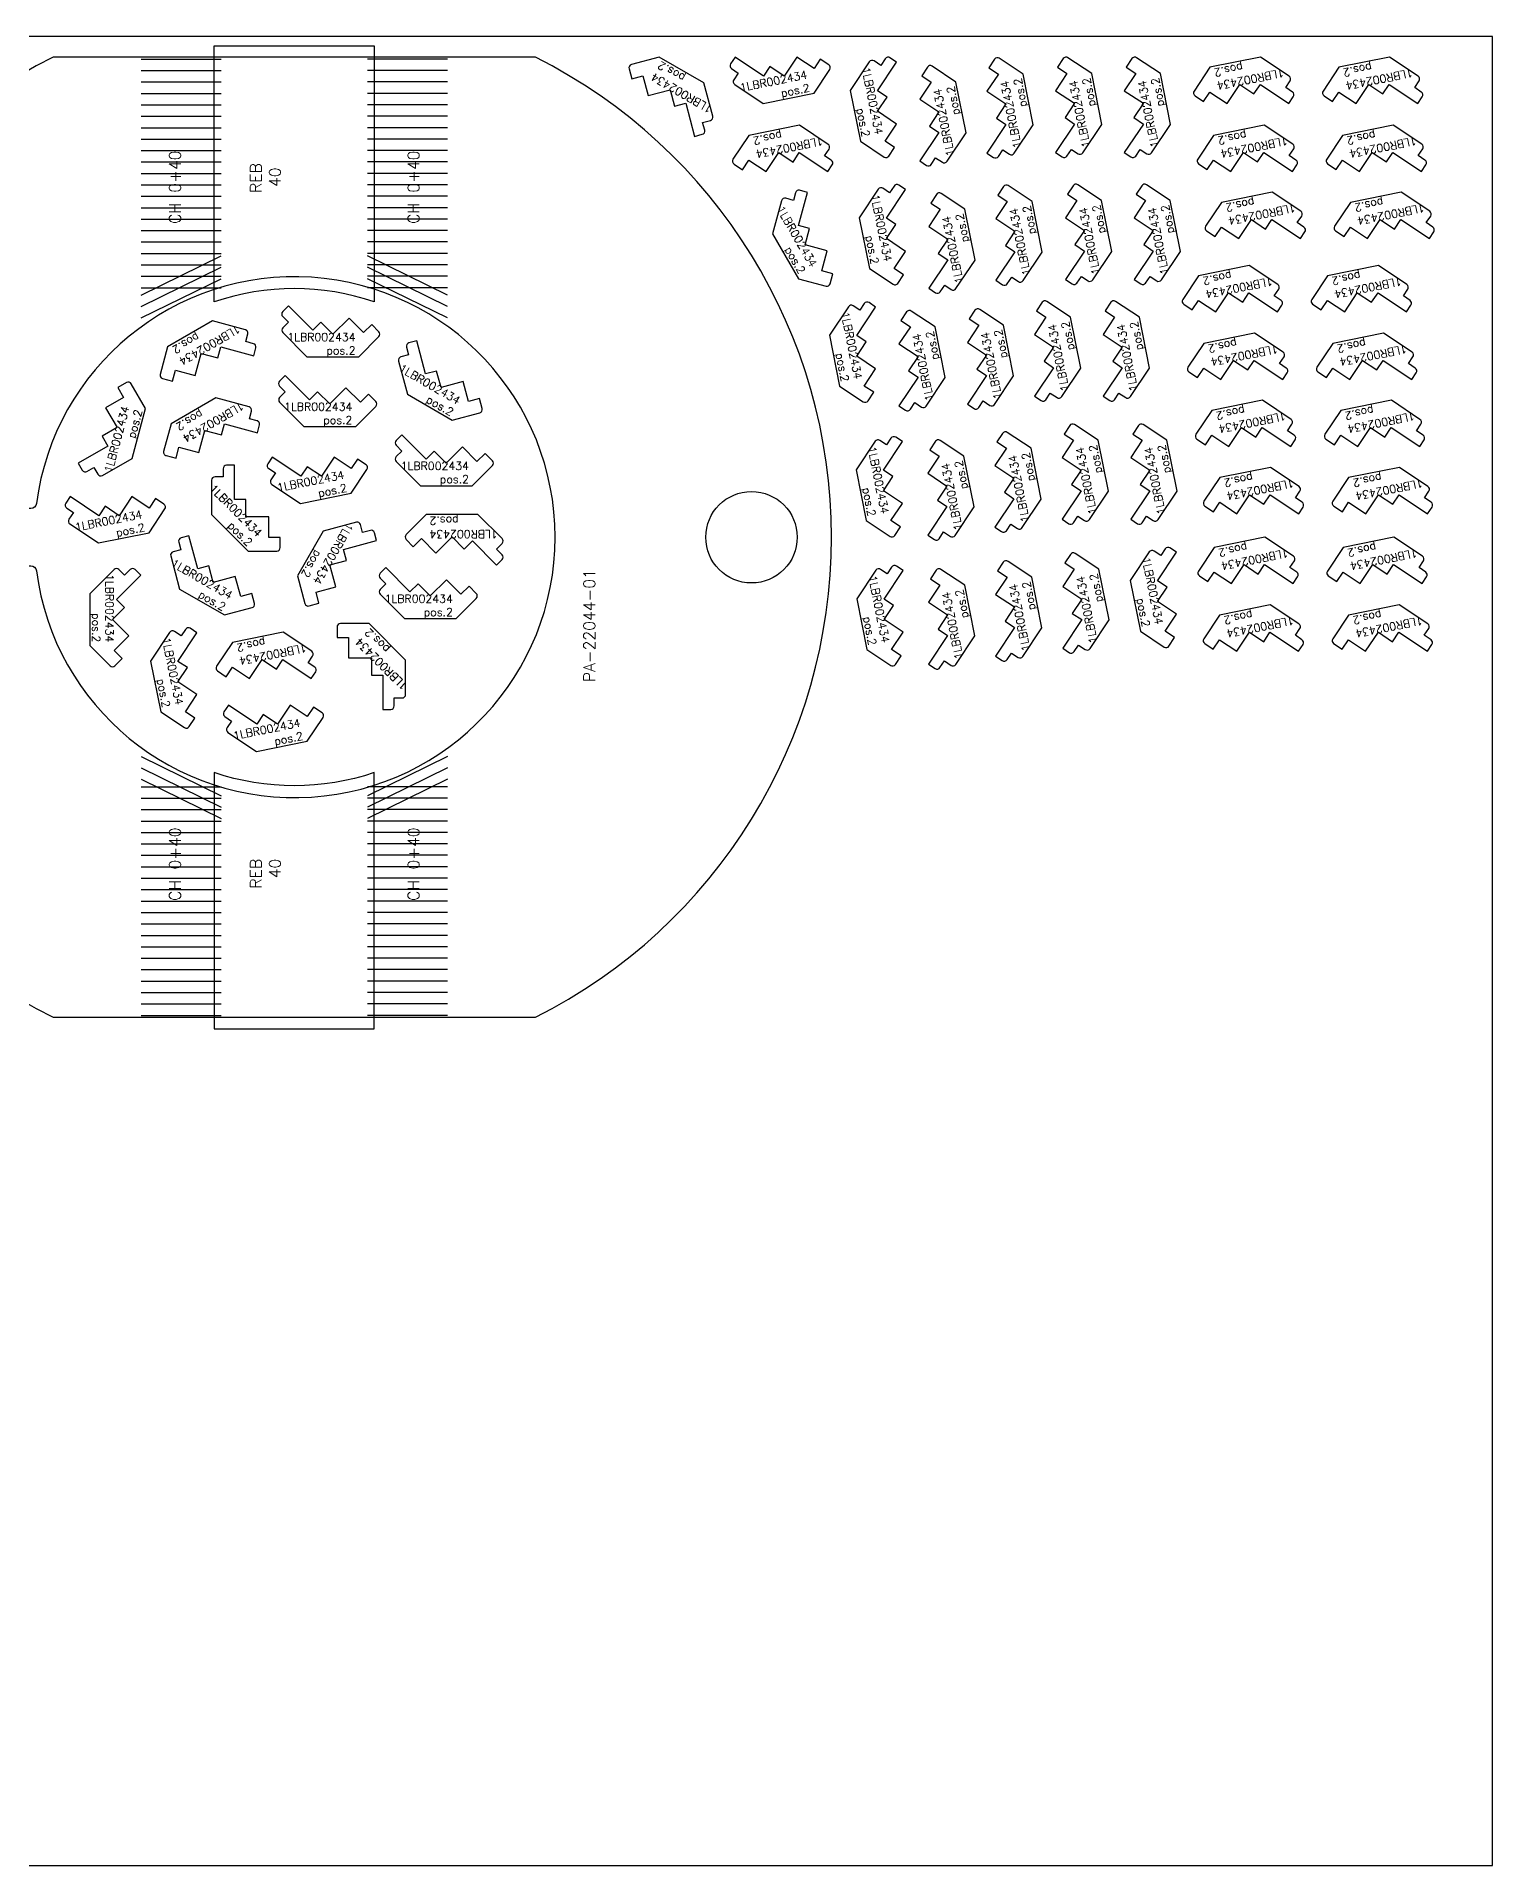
# Model space of a CAD drawing. Header units: millimetres. Extents: x 2625 to 5125, y -105 to 1600.
# Drawn here: x 3851 to 5125, y 0 to 1600 of the extents above; entities that cross this region are included whole.
import ezdxf

# ---------------------------------------------------------------- set-up
doc = ezdxf.new("R2010")
doc.units = ezdxf.units.MM
for name, color, linetype in [('1LBR002434', 7, 'Continuous'), ('Chanfro', 7, 'Continuous'), ('PA-22044-01', 7, 'Continuous'), ('Rebaixo', 7, 'Continuous'), ('sheet', 24, 'Continuous'), ('Texto', 7, 'Continuous')]:
    doc.layers.add(name, color=color, linetype=linetype)
doc.styles.get("Standard").update_dxf_attribs({"font": 'txt.shx'})

msp = doc.modelspace()

# ---------------------------------------------------------------- linework, layer by layer
at = {"layer": '1LBR002434', "color": 4}
for points in [[(4381.7, 1565.7), (4386.3, 1548.4), (4405.7, 1553.5), (4409.5, 1539), (4419.2, 1541.6), (4427, 1512.6), (4433.7, 1514.5, 0.414214), (4435.9, 1518.1), (4434, 1524.9), (4440.8, 1526.7, 0.414214), (4442.9, 1530.4), (4435.2, 1559.4), (4396, 1582), (4371.8, 1575.5, 0.414214), (4369.7, 1571.8), (4372, 1563.1)], [(4531.5, 1572), (4516.5, 1582), (4505.4, 1565.4), (4492.9, 1573.7), (4487.4, 1565.4), (4462.4, 1582), (4458.5, 1576.2, 0.414214), (4459.4, 1572), (4465.2, 1568.1), (4461.3, 1562.3, 0.414214), (4462.1, 1558.1), (4487.1, 1541.5), (4531.5, 1550.4), (4545.3, 1571.2, 0.414214), (4544.5, 1575.3), (4537, 1580.3)], [(4593.7, 1508.5), (4603.7, 1523.5), (4587, 1534.6), (4595.4, 1547.1), (4587, 1552.6), (4603.7, 1577.6), (4597.9, 1581.4, 0.414214), (4593.7, 1580.6), (4589.8, 1574.8), (4584, 1578.7, 0.414214), (4579.8, 1577.8), (4563.2, 1552.9), (4572.1, 1508.5), (4592.9, 1494.6, 0.414214), (4597, 1495.5), (4602, 1503)], [(4634.1, 1560.2), (4624.1, 1545.3), (4640.7, 1534.2), (4632.4, 1521.7), (4640.7, 1516.2), (4624.1, 1491.2), (4629.9, 1487.3, 0.414214), (4634.1, 1488.1), (4637.9, 1494), (4643.8, 1490.1, 0.414214), (4647.9, 1490.9), (4664.6, 1515.9), (4655.7, 1560.2), (4634.9, 1574.1, 0.414214), (4630.7, 1573.3), (4625.7, 1565.8)], [(4692.8, 1567.2), (4682.8, 1552.2), (4699.4, 1541.1), (4691.1, 1528.6), (4699.4, 1523.1), (4682.8, 1498.1), (4688.6, 1494.3, 0.414214), (4692.8, 1495.1), (4696.7, 1500.9), (4702.5, 1497, 0.414214), (4706.6, 1497.9), (4723.3, 1522.8), (4714.4, 1567.2), (4693.6, 1581.1, 0.414214), (4689.5, 1580.2), (4684.5, 1572.7)], [(4752.8, 1567.6), (4742.8, 1552.6), (4759.5, 1541.6), (4751.1, 1529.1), (4759.5, 1523.5), (4742.8, 1498.6), (4748.6, 1494.7, 0.414214), (4752.8, 1495.5), (4756.7, 1501.3), (4762.5, 1497.5, 0.414214), (4766.7, 1498.3), (4783.3, 1523.2), (4774.4, 1567.6), (4753.6, 1581.5, 0.414214), (4749.5, 1580.7), (4744.5, 1573.2)], [(4812.9, 1567.6), (4802.9, 1552.6), (4819.6, 1541.6), (4811.2, 1529.1), (4819.6, 1523.5), (4802.9, 1498.6), (4808.8, 1494.7, 0.414214), (4812.9, 1495.5), (4816.8, 1501.3), (4822.6, 1497.5, 0.414214), (4826.8, 1498.3), (4843.4, 1523.2), (4834.5, 1567.6), (4813.7, 1581.5, 0.414214), (4809.6, 1580.7), (4804.6, 1573.2)], [(4877.9, 1551.5), (4892.9, 1541.5), (4903.9, 1558.1), (4916.4, 1549.8), (4922, 1558.1), (4946.9, 1541.5), (4950.8, 1547.3, 0.414214), (4950, 1551.5), (4944.2, 1555.4), (4948, 1561.2, 0.414214), (4947.2, 1565.4), (4922.2, 1582), (4877.9, 1573.1), (4864, 1552.3, 0.414214), (4864.8, 1548.2), (4872.3, 1543.2)], [(4990.7, 1551.5), (5005.7, 1541.5), (5016.8, 1558.1), (5029.2, 1549.8), (5034.8, 1558.1), (5059.8, 1541.5), (5063.6, 1547.3, 0.414214), (5062.8, 1551.5), (5057, 1555.4), (5060.9, 1561.2, 0.414214), (5060, 1565.4), (5035.1, 1582), (4990.7, 1573.1), (4976.8, 1552.3, 0.414214), (4977.7, 1548.2), (4985.2, 1543.2)], [(4474.5, 1491.9), (4489.5, 1481.9), (4500.6, 1498.5), (4513.1, 1490.2), (4518.6, 1498.5), (4543.6, 1481.9), (4547.5, 1487.7, 0.414214), (4546.6, 1491.9), (4540.8, 1495.7), (4544.7, 1501.6, 0.414214), (4543.9, 1505.7), (4518.9, 1522.4), (4474.5, 1513.5), (4460.6, 1492.7, 0.414214), (4461.5, 1488.5), (4469, 1483.5)], [(4881, 1492), (4896, 1482), (4907.1, 1498.7), (4919.6, 1490.4), (4925.1, 1498.7), (4950.1, 1482), (4954, 1487.9, 0.414214), (4953.1, 1492), (4947.3, 1495.9), (4951.2, 1501.7, 0.414214), (4950.4, 1505.9), (4925.4, 1522.5), (4881, 1513.6), (4867.2, 1492.8, 0.414214), (4868, 1488.7), (4875.5, 1483.7)], [(4993.9, 1492), (5008.8, 1482), (5019.9, 1498.7), (5032.4, 1490.4), (5038, 1498.7), (5062.9, 1482), (5066.8, 1487.9, 0.414214), (5066, 1492), (5060.1, 1495.9), (5064, 1501.7, 0.414214), (5063.2, 1505.9), (5038.2, 1522.5), (4993.9, 1513.6), (4980, 1492.8, 0.414214), (4980.8, 1488.7), (4988.3, 1483.7)], [(4538.4, 1395.1), (4543, 1412.5), (4523.7, 1417.7), (4527.6, 1432.2), (4517.9, 1434.8), (4525.7, 1463.7), (4518.9, 1465.5, 0.414214), (4515.3, 1463.4), (4513.5, 1456.7), (4506.7, 1458.5, 0.414214), (4503, 1456.4), (4495.3, 1427.4), (4517.9, 1388.2), (4542, 1381.7, 0.414214), (4545.7, 1383.8), (4548, 1392.5)], [(4601.5, 1397.1), (4611.5, 1412.1), (4594.9, 1423.2), (4603.2, 1435.7), (4594.9, 1441.2), (4611.5, 1466.2), (4605.7, 1470.1, 0.414214), (4601.5, 1469.2), (4597.6, 1463.4), (4591.8, 1467.3, 0.414214), (4587.6, 1466.5), (4571, 1441.5), (4579.9, 1397.1), (4600.7, 1383.3, 0.414214), (4604.8, 1384.1), (4609.8, 1391.6)], [(4641.9, 1448.9), (4631.9, 1433.9), (4648.5, 1422.8), (4640.2, 1410.3), (4648.5, 1404.8), (4631.9, 1379.8), (4637.7, 1375.9, 0.414214), (4641.9, 1376.8), (4645.8, 1382.6), (4651.6, 1378.7, 0.414214), (4655.7, 1379.5), (4672.4, 1404.5), (4663.5, 1448.9), (4642.7, 1462.8, 0.414214), (4638.5, 1461.9), (4633.6, 1454.4)], [(4700.6, 1455.8), (4690.6, 1440.9), (4707.2, 1429.8), (4698.9, 1417.3), (4707.2, 1411.7), (4690.6, 1386.8), (4696.4, 1382.9, 0.414214), (4700.6, 1383.7), (4704.5, 1389.6), (4710.3, 1385.7, 0.414214), (4714.5, 1386.5), (4731.1, 1411.5), (4722.2, 1455.8), (4701.4, 1469.7, 0.414214), (4697.3, 1468.9), (4692.3, 1461.4)], [(4761.5, 1456.5), (4751.5, 1441.5), (4768.2, 1430.4), (4759.8, 1418), (4768.2, 1412.4), (4751.5, 1387.4), (4757.3, 1383.6, 0.414214), (4761.5, 1384.4), (4765.4, 1390.2), (4771.2, 1386.3, 0.414214), (4775.4, 1387.2), (4792, 1412.1), (4783.1, 1456.5), (4762.3, 1470.4, 0.414214), (4758.2, 1469.5), (4753.2, 1462.1)], [(4821.6, 1456.5), (4811.6, 1441.5), (4828.3, 1430.4), (4819.9, 1418), (4828.3, 1412.4), (4811.6, 1387.4), (4817.4, 1383.6, 0.414214), (4821.6, 1384.4), (4825.5, 1390.2), (4831.3, 1386.3, 0.414214), (4835.5, 1387.2), (4852.1, 1412.1), (4843.2, 1456.5), (4822.4, 1470.4, 0.414214), (4818.3, 1469.5), (4813.3, 1462.1)], [(4888, 1433.3), (4903, 1423.3), (4914.1, 1440), (4926.5, 1431.6), (4932.1, 1440), (4957, 1423.3), (4960.9, 1429.1, 0.414214), (4960.1, 1433.3), (4954.3, 1437.2), (4958.2, 1443, 0.414214), (4957.3, 1447.2), (4932.4, 1463.8), (4888, 1454.9), (4874.1, 1434.1, 0.414214), (4874.9, 1430), (4882.4, 1425)], [(5000.8, 1433.3), (5015.8, 1423.3), (5026.9, 1440), (5039.4, 1431.6), (5044.9, 1440), (5069.9, 1423.3), (5073.7, 1429.1, 0.414214), (5072.9, 1433.3), (5067.1, 1437.2), (5071, 1443, 0.414214), (5070.1, 1447.2), (5045.2, 1463.8), (5000.8, 1454.9), (4986.9, 1434.1, 0.414214), (4987.8, 1430), (4995.3, 1425)], [(4868, 1369.2), (4882.9, 1359.2), (4894, 1375.8), (4906.5, 1367.5), (4912, 1375.8), (4937, 1359.2), (4940.9, 1365, 0.414214), (4940.1, 1369.2), (4934.2, 1373.1), (4938.1, 1378.9, 0.414214), (4937.3, 1383), (4912.3, 1399.7), (4868, 1390.8), (4854.1, 1370, 0.414214), (4854.9, 1365.9), (4862.4, 1360.9)], [(4980.8, 1369.2), (4995.8, 1359.2), (5006.8, 1375.8), (5019.3, 1367.5), (5024.9, 1375.8), (5049.8, 1359.2), (5053.7, 1365, 0.414214), (5052.9, 1369.2), (5047.1, 1373.1), (5050.9, 1378.9, 0.414214), (5050.1, 1383), (5025.2, 1399.7), (4980.8, 1390.8), (4966.9, 1370, 0.414214), (4967.7, 1365.9), (4975.2, 1360.9)], [(4137.4, 1341), (4124.7, 1353.7), (4110.5, 1339.6), (4099.9, 1350.2), (4092.9, 1343.1), (4071.6, 1364.3), (4066.7, 1359.4, 0.414214), (4066.7, 1355.1), (4071.6, 1350.2), (4066.7, 1345.2, 0.414214), (4066.7, 1341), (4087.9, 1319.8), (4133.2, 1319.8), (4150.8, 1337.5, 0.414214), (4150.8, 1341.7), (4144.5, 1348.1)], [(4575.4, 1294.3), (4585.4, 1309.3), (4568.8, 1320.4), (4577.1, 1332.9), (4568.8, 1338.4), (4585.4, 1363.4), (4579.6, 1367.3, 0.414214), (4575.4, 1366.4), (4571.6, 1360.6), (4565.7, 1364.5, 0.414214), (4561.6, 1363.7), (4544.9, 1338.7), (4553.8, 1294.3), (4574.6, 1280.5, 0.414214), (4578.8, 1281.3), (4583.8, 1288.8)], [(4615.8, 1346.1), (4605.8, 1331.1), (4622.5, 1320), (4614.1, 1307.5), (4622.5, 1302), (4605.8, 1277), (4611.6, 1273.1, 0.414214), (4615.8, 1274), (4619.7, 1279.8), (4625.5, 1275.9, 0.414214), (4629.7, 1276.7), (4646.3, 1301.7), (4637.4, 1346.1), (4616.6, 1359.9, 0.414214), (4612.5, 1359.1), (4607.5, 1351.6)], [(4675.6, 1347.5), (4665.7, 1332.5), (4682.3, 1321.4), (4674, 1308.9), (4682.3, 1303.4), (4665.7, 1278.4), (4671.5, 1274.5, 0.414214), (4675.6, 1275.4), (4679.5, 1281.2), (4685.3, 1277.3, 0.414214), (4689.5, 1278.1), (4706.1, 1303.1), (4697.3, 1347.5), (4676.5, 1361.3, 0.414214), (4672.3, 1360.5), (4667.3, 1353)], [(4734.4, 1354.4), (4724.4, 1339.4), (4741, 1328.3), (4732.7, 1315.9), (4741, 1310.3), (4724.4, 1285.4), (4730.2, 1281.5, 0.414214), (4734.4, 1282.3), (4738.2, 1288.1), (4744.1, 1284.2, 0.414214), (4748.2, 1285.1), (4764.9, 1310), (4756, 1354.4), (4735.2, 1368.3, 0.414214), (4731, 1367.5), (4726, 1360)], [(4794.5, 1354.4), (4784.5, 1339.4), (4801.1, 1328.3), (4792.8, 1315.9), (4801.1, 1310.3), (4784.5, 1285.4), (4790.3, 1281.5, 0.414214), (4794.5, 1282.3), (4798.3, 1288.1), (4804.2, 1284.2, 0.414214), (4808.3, 1285.1), (4825, 1310), (4816.1, 1354.4), (4795.3, 1368.3, 0.414214), (4791.1, 1367.5), (4786.1, 1360)], [(3972.8, 1308.2), (3990.2, 1303.5), (3995.4, 1322.8), (4009.8, 1318.9), (4012.4, 1328.6), (4041.4, 1320.8), (4043.2, 1327.6, 0.414214), (4041.1, 1331.3), (4034.3, 1333.1), (4036.2, 1339.8, 0.414214), (4034, 1343.5), (4005.1, 1351.3), (3965.9, 1328.7), (3959.4, 1304.5, 0.414214), (3961.5, 1300.8), (3970.2, 1298.5)], [(4229.2, 1280.7), (4224.5, 1298.1), (4205.2, 1292.9), (4201.3, 1307.4), (4191.7, 1304.8), (4183.9, 1333.8), (4177.1, 1332, 0.414214), (4175, 1328.3), (4176.8, 1321.5), (4170.1, 1319.7, 0.414214), (4167.9, 1316), (4175.7, 1287.1), (4214.9, 1264.4), (4239, 1270.9, 0.414214), (4241.2, 1274.6), (4238.8, 1283.3)], [(4872.5, 1310), (4887.5, 1300), (4898.6, 1316.6), (4911.1, 1308.3), (4916.6, 1316.6), (4941.6, 1300), (4945.5, 1305.8, 0.414214), (4944.6, 1310), (4938.8, 1313.9), (4942.7, 1319.7, 0.414214), (4941.9, 1323.9), (4916.9, 1340.5), (4872.5, 1331.6), (4858.6, 1310.8, 0.414214), (4859.5, 1306.7), (4867, 1301.7)], [(4985.3, 1310), (5000.3, 1300), (5011.4, 1316.6), (5023.9, 1308.3), (5029.4, 1316.6), (5054.4, 1300), (5058.3, 1305.8, 0.414214), (5057.5, 1310), (5051.6, 1313.9), (5055.5, 1319.7, 0.414214), (5054.7, 1323.9), (5029.7, 1340.5), (4985.3, 1331.6), (4971.5, 1310.8, 0.414214), (4972.3, 1306.7), (4979.8, 1301.7)], [(3927.3, 1284.3), (3911.7, 1275.3), (3921.7, 1257.9), (3908.8, 1250.4), (3913.8, 1241.8), (3887.8, 1226.8), (3891.3, 1220.7, 0.414214), (3895.4, 1219.6), (3901.4, 1223.1), (3904.9, 1217.1, 0.414214), (3909, 1216), (3935, 1231), (3946.7, 1274.7), (3934.2, 1296.3, 0.414214), (3930.1, 1297.4), (3922.3, 1292.9)], [(4134.7, 1280.1), (4122, 1292.8), (4107.8, 1278.7), (4097.2, 1289.3), (4090.2, 1282.2), (4068.9, 1303.4), (4064, 1298.5, 0.414214), (4064, 1294.2), (4068.9, 1289.3), (4064, 1284.3, 0.414214), (4064, 1280.1), (4085.2, 1258.9), (4130.5, 1258.9), (4148.1, 1276.5, 0.414214), (4148.1, 1280.8), (4141.8, 1287.1)], [(3975.9, 1240.7), (3993.3, 1236.1), (3998.5, 1255.4), (4013, 1251.5), (4015.6, 1261.2), (4044.6, 1253.4), (4046.4, 1260.2, 0.414214), (4044.2, 1263.9), (4037.5, 1265.7), (4039.3, 1272.4, 0.414214), (4037.2, 1276.1), (4008.2, 1283.9), (3969, 1261.2), (3962.5, 1237.1, 0.414214), (3964.7, 1233.4), (3973.4, 1231.1)], [(4879.5, 1251.3), (4894.4, 1241.3), (4905.5, 1257.9), (4918, 1249.6), (4923.6, 1257.9), (4948.5, 1241.3), (4952.4, 1247.1, 0.414214), (4951.6, 1251.3), (4945.8, 1255.2), (4949.6, 1261, 0.414214), (4948.8, 1265.1), (4923.8, 1281.8), (4879.5, 1272.9), (4865.6, 1252.1, 0.414214), (4866.4, 1247.9), (4873.9, 1242.9)], [(4992.3, 1251.3), (5007.3, 1241.3), (5018.4, 1257.9), (5030.8, 1249.6), (5036.4, 1257.9), (5061.4, 1241.3), (5065.2, 1247.1, 0.414214), (5064.4, 1251.3), (5058.6, 1255.2), (5062.5, 1261, 0.414214), (5061.6, 1265.1), (5036.7, 1281.8), (4992.3, 1272.9), (4978.4, 1252.1, 0.414214), (4979.3, 1247.9), (4986.7, 1242.9)], [(4236.6, 1228.2), (4223.9, 1241), (4209.8, 1226.8), (4199.2, 1237.4), (4192.1, 1230.4), (4170.9, 1251.6), (4165.9, 1246.6, 0.414214), (4165.9, 1242.4), (4170.9, 1237.4), (4165.9, 1232.5, 0.414214), (4165.9, 1228.2), (4187.2, 1207), (4232.4, 1207), (4250.1, 1224.7, 0.414214), (4250.1, 1228.9), (4243.7, 1235.3)], [(4598.8, 1176.6), (4608.8, 1191.5), (4592.2, 1202.6), (4600.5, 1215.1), (4592.2, 1220.7), (4608.8, 1245.6), (4603, 1249.5, 0.414214), (4598.8, 1248.7), (4594.9, 1242.8), (4589.1, 1246.7, 0.414214), (4585, 1245.9), (4568.3, 1220.9), (4577.2, 1176.6), (4598, 1162.7, 0.414214), (4602.2, 1163.5), (4607.1, 1171)], [(4699.8, 1239.8), (4689.8, 1224.8), (4706.4, 1213.7), (4698.1, 1201.3), (4706.4, 1195.7), (4689.8, 1170.7), (4695.6, 1166.9, 0.414214), (4699.8, 1167.7), (4703.7, 1173.5), (4709.5, 1169.6, 0.414214), (4713.7, 1170.5), (4730.3, 1195.4), (4721.4, 1239.8), (4700.6, 1253.7, 0.414214), (4696.5, 1252.8), (4691.5, 1245.4)], [(4758.5, 1246.8), (4748.5, 1231.8), (4765.2, 1220.7), (4756.8, 1208.2), (4765.2, 1202.7), (4748.5, 1177.7), (4754.3, 1173.8, 0.414214), (4758.5, 1174.6), (4762.4, 1180.5), (4768.2, 1176.6, 0.414214), (4772.4, 1177.4), (4789, 1202.4), (4780.1, 1246.8), (4759.3, 1260.6, 0.414214), (4755.2, 1259.8), (4750.2, 1252.3)], [(4818.6, 1246.8), (4808.6, 1231.8), (4825.3, 1220.7), (4816.9, 1208.2), (4825.3, 1202.7), (4808.6, 1177.7), (4814.5, 1173.8, 0.414214), (4818.6, 1174.6), (4822.5, 1180.5), (4828.3, 1176.6, 0.414214), (4832.5, 1177.4), (4849.1, 1202.4), (4840.2, 1246.8), (4819.4, 1260.6, 0.414214), (4815.3, 1259.8), (4810.3, 1252.3)], [(4126.6, 1222), (4111.6, 1232), (4100.5, 1215.4), (4088, 1223.7), (4082.5, 1215.4), (4057.5, 1232), (4053.6, 1226.2, 0.414214), (4054.5, 1222), (4060.3, 1218.2), (4056.4, 1212.3, 0.414214), (4057.2, 1208.2), (4082.2, 1191.5), (4126.6, 1200.4), (4140.4, 1221.2, 0.414214), (4139.6, 1225.4), (4132.1, 1230.4)], [(4641.1, 1232.9), (4631.1, 1217.9), (4647.7, 1206.8), (4639.4, 1194.3), (4647.7, 1188.8), (4631.1, 1163.8), (4636.9, 1159.9, 0.414214), (4641.1, 1160.7), (4644.9, 1166.6), (4650.8, 1162.7, 0.414214), (4654.9, 1163.5), (4671.6, 1188.5), (4662.7, 1232.9), (4641.9, 1246.7, 0.414214), (4637.7, 1245.9), (4632.7, 1238.4)], [(4054.5, 1161.9), (4054.5, 1179.9), (4034.5, 1179.9), (4034.5, 1194.9), (4024.5, 1194.9), (4024.5, 1224.9), (4017.5, 1224.9, 0.414214), (4014.5, 1221.9), (4014.5, 1214.9), (4007.5, 1214.9, 0.414214), (4004.5, 1211.9), (4004.5, 1181.9), (4036.5, 1149.9), (4061.5, 1149.9, 0.414214), (4064.5, 1152.9), (4064.5, 1161.9)], [(4886.4, 1192.6), (4901.4, 1182.6), (4912.5, 1199.2), (4925, 1190.9), (4930.5, 1199.2), (4955.5, 1182.6), (4959.4, 1188.4, 0.414214), (4958.5, 1192.6), (4952.7, 1196.4), (4956.6, 1202.3, 0.414214), (4955.8, 1206.4), (4930.8, 1223.1), (4886.4, 1214.2), (4872.6, 1193.4, 0.414214), (4873.4, 1189.2), (4880.9, 1184.2)], [(4999.2, 1192.6), (5014.2, 1182.6), (5025.3, 1199.2), (5037.8, 1190.9), (5043.3, 1199.2), (5068.3, 1182.6), (5072.2, 1188.4, 0.414214), (5071.4, 1192.6), (5065.5, 1196.4), (5069.4, 1202.3, 0.414214), (5068.6, 1206.4), (5043.6, 1223.1), (4999.2, 1214.2), (4985.4, 1193.4, 0.414214), (4986.2, 1189.2), (4993.7, 1184.2)], [(3949.8, 1187.5), (3934.8, 1197.5), (3923.7, 1180.8), (3911.2, 1189.2), (3905.7, 1180.8), (3880.7, 1197.5), (3876.8, 1191.7, 0.414214), (3877.7, 1187.5), (3883.5, 1183.6), (3879.6, 1177.8, 0.414214), (3880.4, 1173.6), (3905.4, 1157), (3949.8, 1165.9), (3963.6, 1186.7, 0.414214), (3962.8, 1190.8), (3955.3, 1195.8)], [(4095.8, 1113.8), (4113.1, 1118.5), (4108, 1137.8), (4122.5, 1141.7), (4119.9, 1151.4), (4148.8, 1159.1), (4147, 1165.9, 0.414214), (4143.4, 1168), (4136.6, 1166.2), (4134.8, 1173, 0.414214), (4131.1, 1175.1), (4102.1, 1167.3), (4079.5, 1128.1), (4086, 1104, 0.414214), (4089.7, 1101.9), (4098.3, 1104.2)], [(4188, 1160.8), (4200.7, 1148.1), (4214.9, 1162.2), (4225.5, 1151.6), (4232.6, 1158.7), (4253.8, 1137.5), (4258.7, 1142.4, 0.414214), (4258.7, 1146.7), (4253.8, 1151.6), (4258.7, 1156.6, 0.414214), (4258.7, 1160.8), (4237.5, 1182), (4192.3, 1182), (4174.6, 1164.3, 0.414214), (4174.6, 1160.1), (4180.9, 1153.7)], [(4029.9, 1110.2), (4025.2, 1127.6), (4005.9, 1122.4), (4002, 1136.9), (3992.4, 1134.3), (3984.6, 1163.3), (3977.8, 1161.5, 0.414214), (3975.7, 1157.8), (3977.5, 1151.1), (3970.8, 1149.3, 0.414214), (3968.7, 1145.6), (3976.4, 1116.6), (4015.6, 1094), (4039.8, 1100.4, 0.414214), (4041.9, 1104.1), (4039.6, 1112.8)], [(4838.7, 1079.7), (4848.7, 1094.7), (4832.1, 1105.8), (4840.4, 1118.3), (4832.1, 1123.8), (4848.7, 1148.8), (4842.9, 1152.7, 0.414214), (4838.7, 1151.8), (4834.8, 1146), (4829, 1149.9, 0.414214), (4824.8, 1149.1), (4808.2, 1124.1), (4817.1, 1079.7), (4837.9, 1065.8, 0.414214), (4842, 1066.7), (4847, 1074.2)], [(4881.6, 1131.5), (4896.6, 1121.5), (4907.7, 1138.1), (4920.2, 1129.8), (4925.7, 1138.1), (4950.7, 1121.5), (4954.6, 1127.3, 0.414214), (4953.8, 1131.5), (4947.9, 1135.4), (4951.8, 1141.2, 0.414214), (4951, 1145.4), (4926, 1162), (4881.6, 1153.1), (4867.8, 1132.3, 0.414214), (4868.6, 1128.2), (4876.1, 1123.2)], [(4994.5, 1131.5), (5009.4, 1121.5), (5020.5, 1138.1), (5033, 1129.8), (5038.6, 1138.1), (5063.5, 1121.5), (5067.4, 1127.3, 0.414214), (5066.6, 1131.5), (5060.8, 1135.4), (5064.6, 1141.2, 0.414214), (5063.8, 1145.4), (5038.8, 1162), (4994.5, 1153.1), (4980.6, 1132.3, 0.414214), (4981.4, 1128.2), (4988.9, 1123.2)], [(4599.4, 1063.8), (4609.4, 1078.8), (4592.8, 1089.9), (4601.1, 1102.3), (4592.8, 1107.9), (4609.4, 1132.8), (4603.6, 1136.7, 0.414214), (4599.4, 1135.9), (4595.5, 1130.1), (4589.7, 1133.9, 0.414214), (4585.6, 1133.1), (4568.9, 1108.2), (4577.8, 1063.8), (4598.6, 1049.9, 0.414214), (4602.8, 1050.7), (4607.7, 1058.2)], [(4700.4, 1127), (4690.4, 1112), (4707, 1101), (4698.7, 1088.5), (4707, 1082.9), (4690.4, 1058), (4696.2, 1054.1, 0.414214), (4700.4, 1054.9), (4704.3, 1060.7), (4710.1, 1056.9, 0.414214), (4714.2, 1057.7), (4730.9, 1082.7), (4722, 1127), (4701.2, 1140.9, 0.414214), (4697.1, 1140.1), (4692.1, 1132.6)], [(4759.1, 1134), (4749.1, 1119), (4765.8, 1107.9), (4757.4, 1095.4), (4765.8, 1089.9), (4749.1, 1064.9), (4754.9, 1061, 0.414214), (4759.1, 1061.9), (4763, 1067.7), (4768.8, 1063.8, 0.414214), (4773, 1064.6), (4789.6, 1089.6), (4780.7, 1134), (4759.9, 1147.8, 0.414214), (4755.8, 1147), (4750.8, 1139.5)], [(3919.1, 1063), (3931.9, 1075.7), (3917.7, 1089.9), (3928.3, 1100.5), (3921.2, 1107.6), (3942.5, 1128.8), (3937.5, 1133.7, 0.414214), (3933.3, 1133.7), (3928.3, 1128.8), (3923.4, 1133.7, 0.414214), (3919.1, 1133.7), (3897.9, 1112.5), (3897.9, 1067.2), (3915.6, 1049.6, 0.414214), (3919.8, 1049.6), (3926.2, 1055.9)], [(4222.6, 1112.1), (4209.9, 1124.8), (4195.7, 1110.7), (4185.1, 1121.3), (4178, 1114.2), (4156.8, 1135.4), (4151.9, 1130.5, 0.414214), (4151.9, 1126.2), (4156.8, 1121.3), (4151.9, 1116.3, 0.414214), (4151.9, 1112.1), (4173.1, 1090.9), (4218.3, 1090.9), (4236, 1108.5, 0.414214), (4236, 1112.8), (4229.7, 1119.1)], [(4641.7, 1120.1), (4631.7, 1105.1), (4648.3, 1094), (4640, 1081.5), (4648.3, 1076), (4631.7, 1051), (4637.5, 1047.1, 0.414214), (4641.7, 1048), (4645.5, 1053.8), (4651.4, 1049.9, 0.414214), (4655.5, 1050.7), (4672.2, 1075.7), (4663.3, 1120.1), (4642.5, 1133.9, 0.414214), (4638.3, 1133.1), (4633.3, 1125.6)], [(4886.3, 1072.3), (4901.3, 1062.3), (4912.4, 1079), (4924.9, 1070.6), (4930.4, 1079), (4955.4, 1062.3), (4959.3, 1068.2, 0.414214), (4958.4, 1072.3), (4952.6, 1076.2), (4956.5, 1082, 0.414214), (4955.7, 1086.2), (4930.7, 1102.8), (4886.3, 1093.9), (4872.4, 1073.1, 0.414214), (4873.3, 1069), (4880.8, 1064)], [(4999.1, 1072.3), (5014.1, 1062.3), (5025.2, 1079), (5037.7, 1070.6), (5043.2, 1079), (5068.2, 1062.3), (5072.1, 1068.2, 0.414214), (5071.3, 1072.3), (5065.4, 1076.2), (5069.3, 1082, 0.414214), (5068.5, 1086.2), (5043.5, 1102.8), (4999.1, 1093.9), (4985.3, 1073.1, 0.414214), (4986.1, 1069), (4993.6, 1064)], [(3981.6, 1009.3), (3991.6, 1024.3), (3975, 1035.4), (3983.3, 1047.9), (3975, 1053.4), (3991.6, 1078.4), (3985.8, 1082.3, 0.414214), (3981.6, 1081.4), (3977.7, 1075.6), (3971.9, 1079.5, 0.414214), (3967.7, 1078.7), (3951.1, 1053.7), (3960, 1009.3), (3980.8, 995.5, 0.414214), (3984.9, 996.3), (3989.9, 1003.8)], [(4022.7, 1048.3), (4037.6, 1038.3), (4048.7, 1055), (4061.2, 1046.7), (4066.7, 1055), (4091.7, 1038.3), (4095.6, 1044.2, 0.414214), (4094.8, 1048.3), (4088.9, 1052.2), (4092.8, 1058, 0.414214), (4092, 1062.2), (4067, 1078.8), (4022.7, 1070), (4008.8, 1049.2, 0.414214), (4009.6, 1045), (4017.1, 1040)], [(4124.2, 1074.4), (4124.2, 1056.4), (4144.2, 1056.4), (4144.2, 1041.4), (4154.2, 1041.4), (4154.2, 1011.4), (4161.2, 1011.4, 0.414214), (4164.2, 1014.4), (4164.2, 1021.4), (4171.2, 1021.4, 0.414214), (4174.2, 1024.4), (4174.2, 1054.4), (4142.2, 1086.4), (4117.2, 1086.4, 0.414214), (4114.2, 1083.4), (4114.2, 1074.4)], [(4088.1, 1005.1), (4073.2, 1015.1), (4062.1, 998.4), (4049.6, 1006.8), (4044, 998.4), (4019.1, 1015.1), (4015.2, 1009.3, 0.414214), (4016, 1005.1), (4021.8, 1001.2), (4018, 995.4, 0.414214), (4018.8, 991.2), (4043.8, 974.6), (4088.1, 983.5), (4102, 1004.3, 0.414214), (4101.2, 1008.4), (4093.7, 1013.4)]]:
    msp.add_lwpolyline(points, format="xyb", close=True, dxfattribs=at)
at = {"layer": 'Chanfro', "color": 1}
for p, q in [((3942.8, 1580.3), (4012.8, 1580.3)), ((3942.8, 1570.3), (4012.8, 1570.3)), ((4210.8, 1580.3), (4140.8, 1580.3)), ((4210.8, 1570.3), (4140.8, 1570.3)), ((3942.8, 1560.3), (4012.8, 1560.3)), ((4210.8, 1560.3), (4140.8, 1560.3)), ((3942.8, 1550.3), (4012.8, 1550.3)), ((3942.8, 1540.3), (4012.8, 1540.3)), ((4210.8, 1550.3), (4140.8, 1550.3)), ((4210.8, 1540.3), (4140.8, 1540.3)), ((3942.8, 1530.3), (4012.8, 1530.3)), ((3942.8, 1520.3), (4012.8, 1520.3)), ((4210.8, 1530.3), (4140.8, 1530.3)), ((4210.8, 1520.3), (4140.8, 1520.3)), ((3942.8, 1510.3), (4012.8, 1510.3)), ((4210.8, 1510.3), (4140.8, 1510.3)), ((3942.8, 1500.3), (4012.8, 1500.3)), ((3942.8, 1490.3), (4012.8, 1490.3)), ((4210.8, 1500.3), (4140.8, 1500.3)), ((4210.8, 1490.3), (4140.8, 1490.3)), ((3942.8, 1480.3), (4012.8, 1480.3)), ((4210.8, 1480.3), (4140.8, 1480.3)), ((3942.8, 1470.3), (4012.8, 1470.3)), ((3942.8, 1460.3), (4012.8, 1460.3)), ((4210.8, 1470.3), (4140.8, 1470.3)), ((4210.8, 1460.3), (4140.8, 1460.3)), ((3942.8, 1450.3), (4012.8, 1450.3)), ((3942.8, 1440.3), (4012.8, 1440.3)), ((4210.8, 1450.3), (4140.8, 1450.3)), ((4210.8, 1440.3), (4140.8, 1440.3)), ((3942.8, 1430.3), (4012.8, 1430.3)), ((4210.8, 1430.3), (4140.8, 1430.3)), ((3942.8, 1420.3), (4012.8, 1420.3)), ((3942.8, 1410.3), (4012.8, 1410.3)), ((3942.8, 1373.8), (4012.8, 1408.2)), ((4210.8, 1420.3), (4140.8, 1420.3)), ((4210.8, 1410.3), (4140.8, 1410.3)), ((4210.8, 1373.8), (4140.8, 1408.2)), ((3942.8, 1400.3), (4012.8, 1400.3)), ((3942.8, 1363.8), (4012.8, 1398.2)), ((4210.8, 1400.3), (4140.8, 1400.3)), ((4210.8, 1363.8), (4140.8, 1398.2)), ((3942.8, 1390.3), (4012.8, 1390.3)), ((3942.8, 1353.8), (4012.8, 1388.2)), ((3942.8, 1380.3), (4012.8, 1380.3)), ((4210.8, 1390.3), (4140.8, 1390.3)), ((4210.8, 1353.8), (4140.8, 1388.2)), ((4210.8, 1380.3), (4140.8, 1380.3)), ((3942.8, 970.2), (4012.8, 935.8)), ((3942.8, 960.2), (4012.8, 925.8)), ((4210.8, 970.2), (4140.8, 935.8)), ((4210.8, 960.2), (4140.8, 925.8)), ((3942.8, 950.2), (4012.8, 915.8)), ((4210.8, 950.2), (4140.8, 915.8)), ((3942.8, 943.7), (4012.8, 943.7)), ((3942.8, 933.7), (4012.8, 933.7)), ((4210.8, 943.7), (4140.8, 943.7)), ((4210.8, 933.7), (4140.8, 933.7)), ((3942.8, 923.7), (4012.8, 923.7)), ((3942.8, 913.7), (4012.8, 913.7)), ((4210.8, 923.7), (4140.8, 923.7)), ((4210.8, 913.7), (4140.8, 913.7)), ((3942.8, 903.7), (4012.8, 903.7)), ((4210.8, 903.7), (4140.8, 903.7)), ((3942.8, 893.7), (4012.8, 893.7)), ((3942.8, 883.7), (4012.8, 883.7)), ((4210.8, 893.7), (4140.8, 893.7)), ((4210.8, 883.7), (4140.8, 883.7)), ((3942.8, 873.7), (4012.8, 873.7)), ((4210.8, 873.7), (4140.8, 873.7)), ((3942.8, 863.7), (4012.8, 863.7)), ((3942.8, 853.7), (4012.8, 853.7)), ((4210.8, 863.7), (4140.8, 863.7)), ((4210.8, 853.7), (4140.8, 853.7)), ((3942.8, 843.7), (4012.8, 843.7)), ((3942.8, 833.7), (4012.8, 833.7)), ((4210.8, 843.7), (4140.8, 843.7)), ((4210.8, 833.7), (4140.8, 833.7)), ((3942.8, 823.7), (4012.8, 823.7)), ((4210.8, 823.7), (4140.8, 823.7)), ((3942.8, 813.7), (4012.8, 813.7)), ((3942.8, 803.7), (4012.8, 803.7)), ((4210.8, 813.7), (4140.8, 813.7)), ((4210.8, 803.7), (4140.8, 803.7)), ((3942.8, 793.7), (4012.8, 793.7)), ((4210.8, 793.7), (4140.8, 793.7)), ((3942.8, 783.7), (4012.8, 783.7)), ((3942.8, 773.7), (4012.8, 773.7)), ((4210.8, 783.7), (4140.8, 783.7)), ((4210.8, 773.7), (4140.8, 773.7)), ((3942.8, 763.7), (4012.8, 763.7)), ((3942.8, 753.7), (4012.8, 753.7)), ((4210.8, 763.7), (4140.8, 763.7)), ((4210.8, 753.7), (4140.8, 753.7)), ((3942.8, 743.7), (4012.8, 743.7)), ((4210.8, 743.7), (4140.8, 743.7))]:
    msp.add_line(p, q, dxfattribs=at)
at = {"layer": 'PA-22044-01', "color": 1}
for points in [[(4287.7, 742, 0.616785), (4287.7, 1582), (3865.8, 1582, 0.616785), (3865.8, 742)], [(3851.2, 1191.4, -0.376803), (3846.2, 1187), (3691.8, 1187, 0.999999), (3691.8, 1137), (3846.2, 1137, -0.376803), (3851.2, 1132.6, 15.435213)]]:
    msp.add_lwpolyline(points, format="xyb", close=True, dxfattribs=at)
msp.add_circle((4476.8, 1162), 40, dxfattribs=at)
at = {"layer": 'Rebaixo', "color": 1}
for points in [[(4146.8, 1592), (4146.8, 1367.9, 0.165317), (4006.8, 1367.9), (4006.8, 1592)], [(4146.8, 732), (4146.8, 956.1, -0.165317), (4006.8, 956.1), (4006.8, 732)]]:
    msp.add_lwpolyline(points, format="xyb", close=True, dxfattribs=at)
at = {"layer": 'sheet', "color": 7}
msp.add_lwpolyline([(2625, 0), (5125, 0), (5125, 1600), (2625, 1600)], close=True, dxfattribs=at)

# ---------------------------------------------------------------- texts
at = {"layer": 'Chanfro', "color": 1, "char_height": 10, "rotation": 90}
for s, insert, attachment_point in [('{\\W2.265903; }CH 0+40', (3967.4, 1415.9), 1), ('{\\W2.265903; }CH 0+40', (4186.1, 1415.9), 7), ('CH 0+40', (3967.4, 908.1), 3), ('CH 0+40', (4186.1, 908.1), 9)]:
    msp.add_mtext_dynamic_manual_height_columns(s, width=108.651, gutter_width=12.5, heights=[0], dxfattribs=dict(at, insert=insert, attachment_point=attachment_point))
at = {"layer": 'Rebaixo', "color": 1, "char_height": 10, "rotation": 90}
for s, insert, attachment_point in [('{\\W2.227035; }REB\\P{\\W2.810369; }40', (4038.2, 1443.3), 1), ('REB\\P40', (4038.2, 880.7), 3)]:
    msp.add_mtext_dynamic_manual_height_columns(s, width=71.207, gutter_width=12.5, heights=[0], dxfattribs=dict(at, insert=insert, attachment_point=attachment_point))
at = {"layer": 'Texto', "color": 4, "char_height": 7, "width": 55.252, "attachment_point": 3}
for insert, rotation in [((4388, 1562.5), 150), ((4524.6, 1570.3), 11.3099), ((4591.9, 1515.3), 281.3099), ((4884.7, 1553.3), 191.3099), ((4997.5, 1553.3), 191.3099), ((4635.8, 1553.4), 101.3099), ((4694.5, 1560.4), 101.3099), ((4754.6, 1560.8), 101.3099), ((4814.7, 1560.8), 101.3099), ((4481.4, 1493.6), 191.3099), ((4887.9, 1493.8), 191.3099), ((5000.7, 1493.8), 191.3099), ((4599.8, 1404), 281.3099), ((4894.8, 1435.1), 191.3099), ((5007.6, 1435.1), 191.3099), ((4534.5, 1401), 300), ((4643.6, 1442), 101.3099), ((4702.4, 1449), 101.3099), ((4763.3, 1449.7), 101.3099), ((4823.4, 1449.7), 101.3099), ((4874.8, 1370.9), 191.3099), ((4987.6, 1370.9), 191.3099), ((3978.7, 1312), 210), ((4573.7, 1301.2), 281.3099), ((4736.1, 1347.6), 101.3099), ((4796.2, 1347.6), 101.3099), ((4617.6, 1339.2), 101.3099), ((4677.4, 1340.6), 101.3099), ((4879.4, 1311.7), 191.3099), ((4992.2, 1311.7), 191.3099), ((4222.9, 1283.9), 330), ((3925.9, 1277.4), 75), ((3981.9, 1244.6), 210), ((4886.3, 1253), 191.3099), ((4999.1, 1253), 191.3099), ((4597.1, 1183.4), 281.3099), ((4701.5, 1233), 101.3099), ((4760.3, 1239.9), 101.3099), ((4820.4, 1239.9), 101.3099), ((4119.7, 1220.3), 11.3099), ((4642.8, 1226), 101.3099), ((4893.3, 1194.3), 191.3099), ((5006.1, 1194.3), 191.3099), ((4049.2, 1166.7), 315), ((3942.9, 1185.7), 11.3099), ((4098.9, 1120.1), 240), ((4195.1, 1161.2), 180), ((4888.5, 1133.2), 191.3099), ((5001.3, 1133.2), 191.3099), ((4023.6, 1113.4), 330), ((4837, 1086.6), 281.3099), ((3918.7, 1070.1), 270), ((4597.7, 1070.6), 281.3099), ((4702.1, 1120.2), 101.3099), ((4760.9, 1127.1), 101.3099), ((4643.4, 1113.2), 101.3099), ((4893.2, 1074.1), 191.3099), ((5006, 1074.1), 191.3099), ((3979.8, 1016.2), 281.3099), ((4029.5, 1050.1), 191.3099), ((4129.4, 1069.7), 135), ((4081.3, 1003.3), 11.3099)]:
    msp.add_mtext('1LBR002434\\Ppos.2', dxfattribs=dict(at, insert=insert, rotation=rotation))
for insert in [(4130.4, 1340.6), (4127.6, 1279.7), (4229.6, 1227.9), (4215.5, 1111.7)]:
    msp.add_mtext('1LBR002434\\Ppos.2', dxfattribs=dict(at, insert=insert))
at = {"layer": 'Texto', "color": 1, "insert": (4329.9, 1035.1), "char_height": 10, "width": 262.375, "attachment_point": 1, "rotation": 90}
msp.add_mtext('{\\W7.88786;   }PA-22044-01', dxfattribs=at)

doc.saveas('drawing.dxf')
